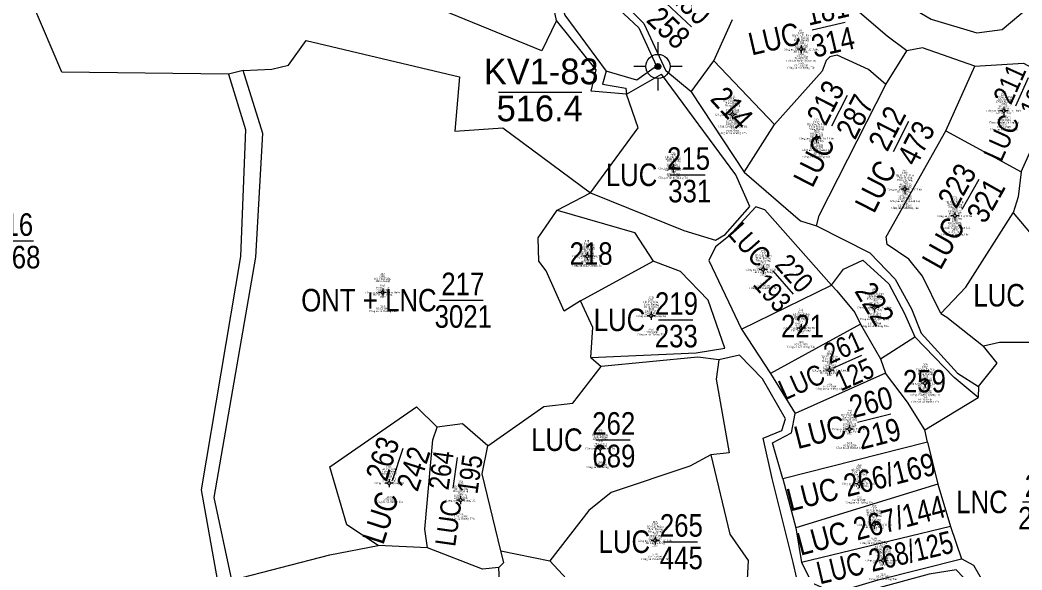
# Model space of a CAD drawing. Header units: metres. Extents: x 545779 to 547235, y 1841259 to 1843294.
# Drawn here: x 546232 to 546387.8, y 1842593.7 to 1842679.2 of the extents above; entities that cross this region are included whole.
import ezdxf
from ezdxf.enums import TextEntityAlignment as Align

# ---------------------------------------------------------------- set-up
doc = ezdxf.new("R2010")
doc.units = ezdxf.units.M
doc.header["$MEASUREMENT"] = 0
for name, color, linetype, lineweight in [('Level 10', 7, 'Continuous', 0), ('Level 11', 7, 'Continuous', 0), ('Level 13', 7, 'Continuous', 0), ('Level 15', 7, 'Continuous', 0), ('Level 23', 7, 'Continuous', 0), ('Level 31', 7, 'Continuous', 0), ('Level 8', 7, 'Continuous', 0)]:
    doc.layers.add(name, color=color, linetype=linetype, lineweight=lineweight)
doc.styles.add('Style-univcd', font='univcd.shx')
doc.styles.add('Style-vnarialNarrowI', font='vnarialNarrowI.shx')
doc.styles.add('Style-Vntimei', font='Vntimei.shx')

# ---------------------------------------------------------------- blocks, each defined once
blk = doc.blocks.new('DKCDV')
at = {"layer": 'Level 8', "linetype": 'Continuous', "lineweight": 0}
h = blk.add_hatch(color=7, dxfattribs=at)
edge = h.paths.add_edge_path()
edge.add_arc((-0.0025, 0), 1.500009, 0, 360)
at = {"layer": 'Level 8', "color": 1, "linetype": 'Continuous', "lineweight": 0}
for p, q in [((0, 12.500078), (0, 6.266706)), ((-6.233372, 0), (-12.500078, 0)), ((12.500078, 0), (6.266706, 0)), ((0, -6.266706), (0, -12.500078))]:
    blk.add_line(p, q, dxfattribs=at)
for radius in [6.250039, 1.500009]:
    blk.add_circle((-0.0025, 0), radius, dxfattribs=at)
blk = doc.blocks.new('N_THUA_265')
at = {"layer": 'Level 13', "color": 230, "linetype": 'Continuous', "lineweight": 13, "flags": 128}
blk.add_lwpolyline([(-2.84383, 0.000903), (2.475876, -0.003951)], dxfattribs=at)
at = {"layer": 'Level 13', "color": 230, "linetype": 'Continuous', "lineweight": 0, "style": 'Style-vnarialNarrowI'}
blk.add_text('180', height=3.499973, rotation=0.000071, dxfattribs=at).set_placement((-0.051909, 0.777849), align=Align.CENTER)
blk.add_text('LUC ', height=3.499973, rotation=0.000071, dxfattribs=at).set_placement((-3.776534, 0.002396), align=Align.MIDDLE_RIGHT)
blk.add_text('258', height=3.499973, rotation=0.000071, dxfattribs=at).set_placement((-0.008271, -0.780587), align=Align.TOP_CENTER)
blk = doc.blocks.new('N_THUA_266')
at = {"layer": 'Level 13', "color": 230, "linetype": 'Continuous', "lineweight": 13, "flags": 128}
blk.add_lwpolyline([(-2.840726, 0.007159), (2.413483, 0.009055)], dxfattribs=at)
at = {"layer": 'Level 13', "color": 230, "linetype": 'Continuous', "lineweight": 0, "style": 'Style-vnarialNarrowI'}
blk.add_text('181', height=3.499975, rotation=359.99998, dxfattribs=at).set_placement((0.068567, 0.758585), align=Align.CENTER)
blk.add_text('LUC ', height=3.499975, rotation=359.99998, dxfattribs=at).set_placement((-3.798644, -0.0178), align=Align.MIDDLE_RIGHT)
blk.add_text('314', height=3.499975, rotation=359.99998, dxfattribs=at).set_placement((-0.136367, -0.799363), align=Align.TOP_CENTER)
blk = doc.blocks.new('N_THUA_304')
at = {"layer": 'Level 13', "color": 230, "linetype": 'Continuous', "lineweight": 13, "flags": 128}
blk.add_lwpolyline([(-2.839622, 0.002381), (2.531598, 0.005311)], dxfattribs=at)
at = {"layer": 'Level 13', "color": 230, "linetype": 'Continuous', "lineweight": 0, "style": 'Style-vnarialNarrowI'}
blk.add_text('211', height=3.499867, rotation=0.00001, dxfattribs=at).set_placement((0.154675, 0.782215), align=Align.CENTER)
blk.add_text('LUC ', height=3.499867, rotation=0.00001, dxfattribs=at).set_placement((-3.7684, 0.00274), align=Align.MIDDLE_RIGHT)
blk.add_text('187', height=3.499867, rotation=0.00001, dxfattribs=at).set_placement((0.081013, -0.78206), align=Align.TOP_CENTER)
blk = doc.blocks.new('N_THUA_305')
at = {"layer": 'Level 13', "color": 230, "linetype": 'Continuous', "lineweight": 13, "flags": 128}
blk.add_lwpolyline([(-2.839891, 0.00013), (2.482131, -0.00293)], dxfattribs=at)
at = {"layer": 'Level 13', "color": 230, "linetype": 'Continuous', "lineweight": 0, "style": 'Style-vnarialNarrowI'}
blk.add_text('212', height=3.499976, rotation=0.000033, dxfattribs=at).set_placement((-0.065554, 0.773112), align=Align.CENTER)
blk.add_text('LUC ', height=3.499976, rotation=0.000033, dxfattribs=at).set_placement((-3.773567, -0.004585), align=Align.MIDDLE_RIGHT)
blk.add_text('473', height=3.499976, rotation=0.000033, dxfattribs=at).set_placement((-0.070138, -0.776073), align=Align.TOP_CENTER)
blk = doc.blocks.new('N_THUA_306')
at = {"layer": 'Level 13', "color": 230, "linetype": 'Continuous', "lineweight": 13, "flags": 128}
blk.add_lwpolyline([(-2.830982, 0.004672), (2.526851, -0.00258)], dxfattribs=at)
at = {"layer": 'Level 13', "color": 230, "linetype": 'Continuous', "lineweight": 0, "style": 'Style-vnarialNarrowI'}
blk.add_text('213', height=3.499976, rotation=0.000033, dxfattribs=at).set_placement((-0.042616, 0.777829), align=Align.CENTER)
blk.add_text('LUC ', height=3.499976, rotation=0.000033, dxfattribs=at).set_placement((-3.773567, -0.004585), align=Align.MIDDLE_RIGHT)
blk.add_text('287', height=3.499976, rotation=0.000033, dxfattribs=at).set_placement((0.089651, -0.776073), align=Align.TOP_CENTER)
blk = doc.blocks.new('N_THUA_308')
at = {"layer": 'Level 13', "color": 230, "linetype": 'Continuous', "lineweight": 0, "style": 'Style-vnarialNarrowI'}
blk.add_text('214', height=3.49998, rotation=312.592058, dxfattribs=at).set_placement((0.070832, -0.079426), align=Align.MIDDLE_CENTER)
blk = doc.blocks.new('N_THUA_309')
at = {"layer": 'Level 13', "color": 230, "linetype": 'Continuous', "lineweight": 13, "flags": 128}
blk.add_lwpolyline([(-2.87, 0), (2.54, 0)], dxfattribs=at)
at = {"layer": 'Level 13', "color": 230, "linetype": 'Continuous', "lineweight": 0, "style": 'Style-vnarialNarrowI'}
blk.add_text('215', height=3.49998, dxfattribs=at).set_placement((-0.031169, 0.78), align=Align.CENTER)
blk.add_text('LUC ', height=3.49998, dxfattribs=at).set_placement((-3.771418, -0.00001), align=Align.MIDDLE_RIGHT)
blk.add_text('331', height=3.49998, dxfattribs=at).set_placement((0.144692, -0.78002), align=Align.TOP_CENTER)
blk = doc.blocks.new('N_THUA_310')
at = {"layer": 'Level 13', "color": 230, "linetype": 'Continuous', "lineweight": 13, "flags": 128}
blk.add_lwpolyline([(-2.61, 0), (4.47, 0)], dxfattribs=at)
at = {"layer": 'Level 13', "color": 230, "linetype": 'Continuous', "lineweight": 0, "style": 'Style-vnarialNarrowI'}
blk.add_text('216', height=3.49998, dxfattribs=at).set_placement((1.088779, 0.78), align=Align.CENTER)
blk.add_text('LNC ', height=3.49998, dxfattribs=at).set_placement((-3.771418, -0.00001), align=Align.MIDDLE_RIGHT)
blk.add_text('5968', height=3.49998, dxfattribs=at).set_placement((1.103083, -0.78002), align=Align.TOP_CENTER)
blk = doc.blocks.new('N_THUA_312')
at = {"layer": 'Level 13', "color": 230, "linetype": 'Continuous', "lineweight": 0, "style": 'Style-vnarialNarrowI'}
blk.add_text('218', height=3.49998, dxfattribs=at).set_placement((0.168231, -0.00001), align=Align.MIDDLE_CENTER)
blk = doc.blocks.new('N_THUA_313')
at = {"layer": 'Level 13', "color": 230, "linetype": 'Continuous', "lineweight": 13, "flags": 128}
blk.add_lwpolyline([(-2.84, 0), (2.48, 0)], dxfattribs=at)
at = {"layer": 'Level 13', "color": 230, "linetype": 'Continuous', "lineweight": 0, "style": 'Style-vnarialNarrowI'}
blk.add_text('219', height=3.49998, dxfattribs=at).set_placement((-0.03671, 0.78), align=Align.CENTER)
blk.add_text('LUC ', height=3.49998, dxfattribs=at).set_placement((-3.771418, -0.00001), align=Align.MIDDLE_RIGHT)
blk.add_text('233', height=3.49998, dxfattribs=at).set_placement((-0.070515, -0.78002), align=Align.TOP_CENTER)
blk = doc.blocks.new('N_THUA_314')
at = {"layer": 'Level 13', "color": 230, "linetype": 'Continuous', "lineweight": 13, "flags": 128}
blk.add_lwpolyline([(-2.842033, 0.007033), (2.487699, -0.005114)], dxfattribs=at)
at = {"layer": 'Level 13', "color": 230, "linetype": 'Continuous', "lineweight": 0, "style": 'Style-vnarialNarrowI'}
blk.add_text('220', height=3.499942, rotation=0.00018, dxfattribs=at).set_placement((-0.048036, 0.769484), align=Align.CENTER)
blk.add_text('LUC ', height=3.499942, rotation=0.00018, dxfattribs=at).set_placement((-3.771056, -0.011147), align=Align.MIDDLE_RIGHT)
blk.add_text('193', height=3.499942, rotation=0.00018, dxfattribs=at).set_placement((-0.070357, -0.791755), align=Align.TOP_CENTER)
blk = doc.blocks.new('N_THUA_316')
at = {"layer": 'Level 13', "color": 230, "linetype": 'Continuous', "lineweight": 0, "style": 'Style-vnarialNarrowI'}
blk.add_text('221', height=3.49998, dxfattribs=at).set_placement((0.304692, -0.00001), align=Align.MIDDLE_CENTER)
blk = doc.blocks.new('N_THUA_318')
at = {"layer": 'Level 13', "color": 230, "linetype": 'Continuous', "lineweight": 0, "style": 'Style-vnarialNarrowI'}
blk.add_text('222', height=3.49998, rotation=300.691981, dxfattribs=at).set_placement((0.059597, -0.103025), align=Align.MIDDLE_CENTER)
blk = doc.blocks.new('N_THUA_319')
at = {"layer": 'Level 13', "color": 230, "linetype": 'Continuous', "lineweight": 13, "flags": 128}
blk.add_lwpolyline([(-2.870207, 0.002527), (2.51177, 0.002283)], dxfattribs=at)
at = {"layer": 'Level 13', "color": 230, "linetype": 'Continuous', "lineweight": 0, "style": 'Style-vnarialNarrowI'}
blk.add_text('223', height=3.499978, rotation=359.999932, dxfattribs=at).set_placement((-0.074451, 0.781875), align=Align.CENTER)
blk.add_text('LUC ', height=3.499978, rotation=359.999932, dxfattribs=at).set_placement((-3.769597, 0.00205), align=Align.MIDDLE_RIGHT)
blk.add_text('321', height=3.499978, rotation=359.999932, dxfattribs=at).set_placement((0.122568, -0.773783), align=Align.TOP_CENTER)
blk = doc.blocks.new('N_THUA_320')
at = {"layer": 'Level 13', "color": 230, "linetype": 'Continuous', "lineweight": 13, "flags": 128}
blk.add_lwpolyline([(-2.84, 0), (2.41, 0)], dxfattribs=at)
at = {"layer": 'Level 13', "color": 230, "linetype": 'Continuous', "lineweight": 0, "style": 'Style-vnarialNarrowI'}
blk.add_text('224', height=3.49998, dxfattribs=at).set_placement((-0.112599, 0.78), align=Align.CENTER)
blk.add_text('LUC ', height=3.49998, dxfattribs=at).set_placement((-3.771418, -0.00001), align=Align.MIDDLE_RIGHT)
blk.add_text('369', height=3.49998, dxfattribs=at).set_placement((-0.07671, -0.78002), align=Align.TOP_CENTER)
blk = doc.blocks.new('N_THUA_373')
at = {"layer": 'Level 13', "color": 230, "linetype": 'Continuous', "lineweight": 0, "style": 'Style-vnarialNarrowI'}
blk.add_text('259', height=3.49998, dxfattribs=at).set_placement((0.14329, -0.00001), align=Align.MIDDLE_CENTER)
blk = doc.blocks.new('N_THUA_374')
at = {"layer": 'Level 13', "color": 230, "linetype": 'Continuous', "lineweight": 13, "flags": 128}
blk.add_lwpolyline([(-2.837694, -0.000557), (2.486, -0.00286)], dxfattribs=at)
at = {"layer": 'Level 13', "color": 230, "linetype": 'Continuous', "lineweight": 0, "style": 'Style-vnarialNarrowI'}
blk.add_text('260', height=3.499981, rotation=359.99994, dxfattribs=at).set_placement((-0.039498, 0.785513), align=Align.CENTER)
blk.add_text('LUC ', height=3.499981, rotation=359.99994, dxfattribs=at).set_placement((-3.769101, -0.002423), align=Align.MIDDLE_RIGHT)
blk.add_text('219', height=3.499981, rotation=359.99994, dxfattribs=at).set_placement((-0.038186, -0.778827), align=Align.TOP_CENTER)
blk = doc.blocks.new('N_THUA_375')
at = {"layer": 'Level 13', "color": 230, "linetype": 'Continuous', "lineweight": 13, "flags": 128}
blk.add_lwpolyline([(-2.835065, 0.00315), (2.506772, -0.002263)], dxfattribs=at)
at = {"layer": 'Level 13', "color": 230, "linetype": 'Continuous', "lineweight": 0, "style": 'Style-vnarialNarrowI'}
blk.add_text('261', height=3.499856, rotation=0.000081, dxfattribs=at).set_placement((0.143286, 0.788516), align=Align.CENTER)
blk.add_text('LUC ', height=3.499856, rotation=0.000081, dxfattribs=at).set_placement((-3.767055, 0.005992), align=Align.MIDDLE_RIGHT)
blk.add_text('125', height=3.499856, rotation=0.000081, dxfattribs=at).set_placement((-0.029024, -0.773165), align=Align.TOP_CENTER)
blk = doc.blocks.new('N_THUA_376')
at = {"layer": 'Level 13', "color": 230, "linetype": 'Continuous', "lineweight": 13, "flags": 128}
blk.add_lwpolyline([(-2.84, 0), (2.48, 0)], dxfattribs=at)
at = {"layer": 'Level 13', "color": 230, "linetype": 'Continuous', "lineweight": 0, "style": 'Style-vnarialNarrowI'}
blk.add_text('262', height=3.49998, dxfattribs=at).set_placement((-0.062184, 0.78), align=Align.CENTER)
blk.add_text('LUC ', height=3.49998, dxfattribs=at).set_placement((-3.771418, -0.00001), align=Align.MIDDLE_RIGHT)
blk.add_text('689', height=3.49998, dxfattribs=at).set_placement((-0.03671, -0.78002), align=Align.TOP_CENTER)
blk = doc.blocks.new('N_THUA_377')
at = {"layer": 'Level 13', "color": 230, "linetype": 'Continuous', "lineweight": 13, "flags": 128}
blk.add_lwpolyline([(-2.839775, 0.006531), (2.479347, 0.003031)], dxfattribs=at)
at = {"layer": 'Level 13', "color": 230, "linetype": 'Continuous', "lineweight": 0, "style": 'Style-vnarialNarrowI'}
blk.add_text('263', height=3.499972, rotation=0.000033, dxfattribs=at).set_placement((-0.070609, 0.780926), align=Align.CENTER)
blk.add_text('LUC ', height=3.499972, rotation=0.000033, dxfattribs=at).set_placement((-3.776006, 0.006261), align=Align.MIDDLE_RIGHT)
blk.add_text('242', height=3.499972, rotation=0.000033, dxfattribs=at).set_placement((-0.066584, -0.775738), align=Align.TOP_CENTER)
blk = doc.blocks.new('N_THUA_378')
at = {"layer": 'Level 13', "color": 230, "linetype": 'Continuous', "lineweight": 13, "flags": 128}
blk.add_lwpolyline([(-2.828429, 0.000975), (2.501591, 0.008566)], dxfattribs=at)
at = {"layer": 'Level 13', "color": 230, "linetype": 'Continuous', "lineweight": 0, "style": 'Style-vnarialNarrowI'}
blk.add_text('264', height=3.499869, rotation=359.999956, dxfattribs=at).set_placement((-0.045836, 0.778999), align=Align.CENTER)
blk.add_text('LUC ', height=3.499869, rotation=359.999956, dxfattribs=at).set_placement((-3.767101, 0.003641), align=Align.MIDDLE_RIGHT)
blk.add_text('195', height=3.499869, rotation=359.999956, dxfattribs=at).set_placement((-0.031572, -0.771423), align=Align.TOP_CENTER)
blk = doc.blocks.new('N_THUA_379')
at = {"layer": 'Level 13', "color": 230, "linetype": 'Continuous', "lineweight": 13, "flags": 128}
blk.add_lwpolyline([(-2.83, 0), (2.5, 0)], dxfattribs=at)
at = {"layer": 'Level 13', "color": 230, "linetype": 'Continuous', "lineweight": 0, "style": 'Style-vnarialNarrowI'}
blk.add_text('265', height=3.49998, dxfattribs=at).set_placement((-0.031169, 0.78), align=Align.CENTER)
blk.add_text('LUC ', height=3.49998, dxfattribs=at).set_placement((-3.771418, -0.00001), align=Align.MIDDLE_RIGHT)
blk.add_text('445', height=3.49998, dxfattribs=at).set_placement((-0.031169, -0.78002), align=Align.TOP_CENTER)
blk = doc.blocks.new('N_THUA_380')
at = {"layer": 'Level 13', "color": 230, "linetype": 'Continuous', "lineweight": 0, "style": 'Style-vnarialNarrowI'}
blk.add_text('LUC 266/169', height=3.499988, rotation=0.000056, dxfattribs=at).set_placement((0.138124, 0.008909), align=Align.MIDDLE_CENTER)
blk = doc.blocks.new('N_THUA_381')
at = {"layer": 'Level 13', "color": 230, "linetype": 'Continuous', "lineweight": 0, "style": 'Style-vnarialNarrowI'}
blk.add_text('LUC 267/144', height=3.499863, rotation=0.00007, dxfattribs=at).set_placement((0.099422, -0.000037), align=Align.MIDDLE_CENTER)
blk = doc.blocks.new('N_THUA_382')
at = {"layer": 'Level 13', "color": 230, "linetype": 'Continuous', "lineweight": 0, "style": 'Style-vnarialNarrowI', "width": 0.914285}
blk.add_text('LUC 268/125', height=3.499976, rotation=359.999929, dxfattribs=at).set_placement((0.127994, 0.005819), align=Align.MIDDLE_CENTER)
blk = doc.blocks.new('N_THUA_383')
at = {"layer": 'Level 13', "color": 230, "linetype": 'Continuous', "lineweight": 13, "flags": 128}
blk.add_lwpolyline([(-2.61, 0), (4.52, 0)], dxfattribs=at)
at = {"layer": 'Level 13', "color": 230, "linetype": 'Continuous', "lineweight": 0, "style": 'Style-vnarialNarrowI'}
blk.add_text('269', height=3.49998, dxfattribs=at).set_placement((1.08329, 0.78), align=Align.CENTER)
blk.add_text('LNC ', height=3.49998, dxfattribs=at).set_placement((-3.781418, -0.00001), align=Align.MIDDLE_RIGHT)
blk.add_text('2147', height=3.49998, dxfattribs=at).set_placement((1.174126, -0.78002), align=Align.TOP_CENTER)
blk = doc.blocks.new('CENTRD')
at = {"layer": 'Level 11', "linetype": 'Continuous', "lineweight": 0}
h = blk.add_hatch(color=3, dxfattribs=at)
edge = h.paths.add_edge_path()
edge.add_arc((-0.0025, 0), 1.500056, 0, 360)
at = {"layer": 'Level 11', "color": 3, "linetype": 'Continuous', "lineweight": 0}
for p, q in [((-6.200231, 0), (-12.600469, 0)), ((0, 6.200231), (-6.200231, 0)), ((-6.200231, 0), (0, -6.200231)), ((0, 12.600469), (0, 6.200231)), ((6.200231, 0), (0, 6.200231)), ((0, -6.200231), (6.200231, 0)), ((12.400462, 0), (6.200231, 0)), ((0, -6.200231), (0, -12.600469))]:
    blk.add_line(p, q, dxfattribs=at)

msp = doc.modelspace()

# ---------------------------------------------------------------- linework, layer by layer
at = {"layer": 'Level 10', "color": 7, "linetype": 'Continuous', "lineweight": 0, "flags": 128}
for points in [[(546293.29, 1842699.73), (546293.54, 1842704.78), (546292.87, 1842706.57), (546297.01, 1842711.73), (546299.54, 1842712.48), (546304.75, 1842705.91), (546308.85, 1842700.92), (546309.13, 1842697.99), (546311.31, 1842694.71), (546314.34, 1842692.66), (546315.67, 1842691.06), (546316.06, 1842688.55), (546320.34, 1842685.42), (546328.2, 1842677.99), (546330.97, 1842672.04), (546327.91, 1842669.87), (546323.13, 1842671.24)], [(546264.42, 1842670.82), (546238.53, 1842671.12), (546231.01, 1842688.77)], [(546320.52, 1842687.23), (546328.97, 1842678.65), (546332.43, 1842671.33)], [(546339.89, 1842672.88), (546342.76, 1842679.28)], [(546266.74, 1842671.37), (546271.2, 1842671.59), (546273.74, 1842672.2), (546276.49, 1842676.03), (546300.36, 1842670.37), (546299.63, 1842661.95), (546307.06, 1842662.46), (546320.69, 1842652.37)], [(546366.62, 1842669.19), (546363.92, 1842671.54), (546359.02, 1842673.75), (546357.89, 1842673.49), (546357.32, 1842672.94), (546356.69, 1842671.27), (546349.31, 1842662.98)], [(546366.62, 1842669.19), (546369.86, 1842674.44)], [(546336.35, 1842668.04), (546339.89, 1842672.88)], [(546339.89, 1842672.88), (546349.31, 1842662.98)], [(546375.9, 1842661.97), (546380.41, 1842672.06)], [(546264.42, 1842670.82), (546267.07, 1842662.21), (546266.31, 1842642.46), (546260.19, 1842606.19), (546262.94, 1842590.79)], [(546264.95, 1842592.16), (546262.23, 1842605.02), (546268.68, 1842642.34), (546269.78, 1842661.58), (546266.74, 1842671.37)], [(546266.74, 1842671.37), (546264.42, 1842670.82)], [(546320.69, 1842652.37), (546335.21, 1842646.52), (546340.11, 1842645.02), (546341.64, 1842645.86), (546345.44, 1842650.24), (546343.31, 1842655.16), (546331.74, 1842670.8)], [(546326.31, 1842667.69), (546331.74, 1842670.8)], [(546336.35, 1842668.04), (546332.43, 1842671.33)], [(546355.82, 1842647.25), (546356.24, 1842648.83), (546366.62, 1842669.19)], [(546387.64, 1842655.63), (546393.8, 1842669.33)], [(546320.69, 1842652.37), (546328.11, 1842662.44), (546326.31, 1842667.69)], [(546336.35, 1842668.04), (546344.57, 1842655.57)], [(546344.57, 1842655.57), (546349.31, 1842662.98)], [(546375.14, 1842633.59), (546372.31, 1842639.42), (546370.17, 1842642.05), (546366.79, 1842644.35), (546366.63, 1842645.5), (546375.9, 1842661.97)], [(546375.9, 1842661.97), (546387.64, 1842655.63)], [(546344.57, 1842655.57), (546353.36, 1842648.02), (546355.82, 1842647.25)], [(546387.64, 1842655.63), (546387.14, 1842651.75), (546386.4, 1842649.23)], [(546315.52, 1842649.68), (546320.69, 1842652.37)], [(546358.13, 1842638.02), (546347.78, 1842649.72), (546346.37, 1842650.16), (546342.17, 1842645.55), (546340.13, 1842643.96), (546339.1, 1842641.84), (546344.18, 1842631.19)], [(546319.13, 1842635.56), (546316.6, 1842633.94), (546313.81, 1842640.23), (546312.66, 1842641.74), (546312.57, 1842645.34), (546315.52, 1842649.68)], [(546315.52, 1842649.68), (546327.53, 1842646.21), (546330.42, 1842641.76)], [(546375.14, 1842633.59), (546379.02, 1842637.7), (546386.4, 1842649.23)], [(546386.4, 1842649.23), (546389.51, 1842645.59), (546396.88, 1842642.74), (546400.88, 1842641.63), (546404.48, 1842639.96)], [(546355.82, 1842647.25), (546364.09, 1842643.05), (546368.07, 1842638.95), (546370.59, 1842634.32), (546372.07, 1842630.55), (546377.71, 1842624.31), (546381.01, 1842622.24)], [(546319.13, 1842635.56), (546330.42, 1842641.76)], [(546320.73, 1842626.75), (546337.12, 1842627.48), (546341.56, 1842628.24), (546338.96, 1842635.66), (546334.69, 1842640.15), (546330.42, 1842641.76)], [(546358.13, 1842638.02), (546360.04, 1842640.48), (546363.02, 1842641.88), (546367.06, 1842638.22), (546369.43, 1842633.7), (546371.08, 1842629.96)], [(546344.18, 1842631.19), (546358.13, 1842638.02)], [(546358.13, 1842638.02), (546359, 1842637.15), (546361.8, 1842633.75), (546362.68, 1842631.93)], [(546320.73, 1842626.75), (546321.04, 1842631.44), (546319.13, 1842635.56)], [(546375.14, 1842633.59), (546376.07, 1842633.01), (546381.75, 1842628.51)], [(546362.68, 1842631.93), (546348.69, 1842624.29)], [(546362.68, 1842631.93), (546365.75, 1842626.56)], [(546344.18, 1842631.19), (546348.69, 1842624.29)], [(546365.75, 1842626.56), (546371.08, 1842629.96)], [(546380.96, 1842620.53), (546377.2, 1842623.65), (546371.08, 1842629.96)], [(546403.52, 1842630.42), (546398.29, 1842630.12), (546394.31, 1842629.08), (546384.27, 1842629.12), (546381.75, 1842628.51)], [(546381.01, 1842622.24), (546383.92, 1842625.88), (546381.75, 1842628.51)], [(546320.73, 1842626.75), (546322.38, 1842625.36)], [(546340.62, 1842626.4), (546337.39, 1842626.82), (546322.38, 1842625.36)], [(546378.4, 1842586.9), (546380.86, 1842590.27), (546377.55, 1842593.75), (546373.32, 1842593.07), (546358.47, 1842589.03), (546356.86, 1842589.59), (546354.5, 1842590.4), (546352.75, 1842592.41), (546352.2, 1842594.89), (546348.92, 1842607.96), (546347.52, 1842614.25), (546350.41, 1842615.44), (546350.99, 1842617.23), (546347.42, 1842623.45), (546343.84, 1842627.15), (546340.62, 1842626.4)], [(546304.75, 1842613.04), (546313.43, 1842619.17), (546317.97, 1842619.67), (546322.38, 1842625.36)], [(546340.62, 1842626.4), (546340.23, 1842623.38), (546342.23, 1842611.94), (546339.38, 1842611.64)], [(546365.75, 1842626.56), (546366.56, 1842624.33)], [(546348.69, 1842624.29), (546352.51, 1842618.04)], [(546366.56, 1842624.33), (546352.51, 1842618.04)], [(546372.64, 1842615.52), (546369.98, 1842619.8), (546366.56, 1842624.33)], [(546381.01, 1842622.24), (546380.96, 1842620.53)], [(546372.64, 1842615.52), (546380.96, 1842620.53)], [(546287.71, 1842597.55), (546282.83, 1842600.76), (546280.21, 1842609.79), (546293.67, 1842619.08), (546296.87, 1842615.96)], [(546350.6, 1842607.89), (546349, 1842613.52), (546351.96, 1842615.06), (546352.51, 1842618.04)], [(546295.35, 1842597.18), (546294.97, 1842600.11), (546296.22, 1842613.95), (546296.87, 1842615.96)], [(546304.75, 1842613.04), (546300.79, 1842616.47), (546296.87, 1842615.96)], [(546373.09, 1842613.61), (546372.64, 1842615.52)], [(546306.75, 1842596.71), (546303.86, 1842608.68), (546304.75, 1842613.04)], [(546373.09, 1842613.61), (546350.6, 1842607.89)], [(546373.09, 1842613.61), (546374.7, 1842607.06)], [(546339.38, 1842611.64), (546336.12, 1842609.89), (546323.93, 1842605.81), (546320.45, 1842603.01), (546314.39, 1842595.15)], [(546339.38, 1842611.64), (546342.37, 1842599.29), (546345.19, 1842595.22), (546344.92, 1842590.32), (546342.79, 1842589.75)], [(546350.6, 1842607.89), (546352.6, 1842600.31)], [(546374.7, 1842607.06), (546352.6, 1842600.31)], [(546374.7, 1842607.06), (546376.65, 1842600.51)], [(546352.6, 1842600.31), (546353.48, 1842594.91)], [(546376.65, 1842600.51), (546353.48, 1842594.91)], [(546376.65, 1842600.51), (546378.34, 1842595.48)], [(546264.95, 1842592.16), (546280.2, 1842596.08), (546287.71, 1842597.55)], [(546295.35, 1842597.18), (546287.71, 1842597.55)], [(546306.43, 1842594.14), (546303.93, 1842593.88), (546295.35, 1842597.18)], [(546306.43, 1842594.14), (546307.21, 1842594.91), (546306.75, 1842596.71)], [(546306.75, 1842596.71), (546314.39, 1842595.15)], [(546307.11, 1842579.99), (546306.43, 1842594.14)], [(546314.39, 1842595.15), (546321.6, 1842587.39)], [(546353.48, 1842594.91), (546355.12, 1842591.73), (546358.64, 1842590.19), (546365.41, 1842592.23), (546378.34, 1842595.48)], [(546418.84, 1842549.75), (546415.08, 1842550.26), (546411.94, 1842553.12), (546407.12, 1842557.04), (546399.41, 1842569.74), (546390.78, 1842576.89), (546382.01, 1842591.38), (546380.28, 1842594.44), (546378.34, 1842595.48)]]:
    msp.add_lwpolyline(points, dxfattribs=at)
at = {"layer": 'Level 13', "color": 230, "linetype": 'Continuous', "lineweight": 13, "flags": 128}
msp.add_lwpolyline([(546297.22, 1842635.67), (546304.03, 1842635.67)], dxfattribs=at)
at = {"layer": 'Level 23', "color": 12, "linetype": 'Continuous', "lineweight": 0, "flags": 128}
for points in [[(546293.29, 1842699.73), (546293.54, 1842704.78), (546292.87, 1842706.57), (546297.01, 1842711.73), (546299.54, 1842712.48), (546304.75, 1842705.91), (546308.85, 1842700.92), (546309.13, 1842697.99), (546311.31, 1842694.71), (546314.34, 1842692.66), (546315.67, 1842691.06), (546316.06, 1842688.55), (546320.34, 1842685.42), (546328.2, 1842677.99), (546330.97, 1842672.04), (546327.91, 1842669.87), (546323.13, 1842671.24)], [(546320.52, 1842687.23), (546328.97, 1842678.65), (546332.43, 1842671.33)], [(546264.42, 1842670.82), (546267.07, 1842662.21), (546266.31, 1842642.46), (546260.19, 1842606.19), (546262.94, 1842590.79)], [(546264.95, 1842592.16), (546262.23, 1842605.02), (546268.68, 1842642.34), (546269.78, 1842661.58), (546266.74, 1842671.37)], [(546266.74, 1842671.37), (546264.42, 1842670.82)], [(546320.69, 1842652.37), (546335.21, 1842646.52), (546340.11, 1842645.02), (546341.64, 1842645.86), (546345.44, 1842650.24), (546343.31, 1842655.16), (546331.74, 1842670.8)], [(546323.13, 1842671.24), (546322.55, 1842669.23), (546326.21, 1842668.64), (546326.31, 1842667.69)], [(546326.31, 1842667.69), (546331.74, 1842670.8)], [(546336.35, 1842668.04), (546332.43, 1842671.33)], [(546336.35, 1842668.04), (546344.57, 1842655.57)], [(546344.57, 1842655.57), (546353.36, 1842648.02), (546355.82, 1842647.25)], [(546315.52, 1842649.68), (546320.69, 1842652.37)], [(546358.13, 1842638.02), (546347.78, 1842649.72), (546346.37, 1842650.16), (546342.17, 1842645.55), (546340.13, 1842643.96), (546339.1, 1842641.84), (546344.18, 1842631.19)], [(546315.52, 1842649.68), (546327.53, 1842646.21), (546330.42, 1842641.76)], [(546355.82, 1842647.25), (546364.09, 1842643.05), (546368.07, 1842638.95), (546370.59, 1842634.32), (546372.07, 1842630.55), (546377.71, 1842624.31), (546381.01, 1842622.24)], [(546320.73, 1842626.75), (546337.12, 1842627.48), (546341.56, 1842628.24), (546338.96, 1842635.66), (546334.69, 1842640.15), (546330.42, 1842641.76)], [(546358.13, 1842638.02), (546360.04, 1842640.48), (546363.02, 1842641.88), (546367.06, 1842638.22), (546369.43, 1842633.7), (546371.08, 1842629.96)], [(546344.18, 1842631.19), (546348.69, 1842624.29)], [(546380.96, 1842620.53), (546377.2, 1842623.65), (546371.08, 1842629.96)], [(546320.73, 1842626.75), (546322.38, 1842625.36)], [(546340.62, 1842626.4), (546337.39, 1842626.82), (546322.38, 1842625.36)], [(546378.4, 1842586.9), (546380.86, 1842590.27), (546377.55, 1842593.75), (546373.32, 1842593.07), (546358.47, 1842589.03), (546356.86, 1842589.59), (546354.5, 1842590.4), (546352.75, 1842592.41), (546352.2, 1842594.89), (546348.92, 1842607.96), (546347.52, 1842614.25), (546350.41, 1842615.44), (546350.99, 1842617.23), (546347.42, 1842623.45), (546343.84, 1842627.15), (546340.62, 1842626.4)], [(546348.69, 1842624.29), (546352.51, 1842618.04)], [(546381.01, 1842622.24), (546380.96, 1842620.53)], [(546350.6, 1842607.89), (546349, 1842613.52), (546351.96, 1842615.06), (546352.51, 1842618.04)], [(546350.6, 1842607.89), (546352.6, 1842600.31)], [(546352.6, 1842600.31), (546353.48, 1842594.91)], [(546353.48, 1842594.91), (546355.12, 1842591.73), (546358.64, 1842590.19), (546365.41, 1842592.23), (546378.34, 1842595.48)], [(546418.84, 1842549.75), (546415.08, 1842550.26), (546411.94, 1842553.12), (546407.12, 1842557.04), (546399.41, 1842569.74), (546390.78, 1842576.89), (546382.01, 1842591.38), (546380.28, 1842594.44), (546378.34, 1842595.48)]]:
    msp.add_lwpolyline(points, dxfattribs=at)
at = {"layer": 'Level 31', "color": 4, "linetype": 'Continuous', "lineweight": 0, "flags": 128}
for points in [[(546307.52, 1842755.99), (546311.31, 1842755.04), (546315.86, 1842750.72), (546327.91, 1842734.01), (546344.48, 1842712.45), (546348.42, 1842705.09), (546349.99, 1842700.09), (546349.99, 1842697.46), (546352.36, 1842695.1), (546365.23, 1842684.32), (546373.64, 1842679.32), (546380.73, 1842677.22), (546384.68, 1842677.74), (546393.08, 1842684.84), (546395.01, 1842687.45), (546406.86, 1842695.48), (546415.59, 1842699.24), (546423.47, 1842699.96), (546431.35, 1842698.65)], [(546315.42, 1842679.14), (546314.15, 1842685.11), (546306.81, 1842688.73), (546292.89, 1842696.01), (546292.1, 1842698.25), (546291.21, 1842703.34), (546288.61, 1842706.52), (546281.3, 1842709.14)], [(546315.42, 1842679.14), (546313.14, 1842674.42), (546285.89, 1842685.62), (546281.35, 1842693.77), (546281.3, 1842709.14)], [(546293.29, 1842699.73), (546293.82, 1842696.68), (546306.93, 1842689.74), (546314.89, 1842686.2), (546316.71, 1842679.99), (546323.13, 1842671.24)], [(546369.86, 1842674.44), (546366.8, 1842676.71), (546361.39, 1842681.33), (546358.99, 1842685.03)], [(546326.31, 1842667.69), (546320.8, 1842668.16), (546321.56, 1842671.48), (546315.42, 1842679.14)], [(546380.41, 1842672.06), (546372.31, 1842674.9), (546369.86, 1842674.44)], [(546380.41, 1842672.06), (546387.99, 1842672.5), (546393.8, 1842669.33)], [(546323.13, 1842671.24), (546322.55, 1842669.23), (546326.21, 1842668.64), (546326.31, 1842667.69)]]:
    msp.add_lwpolyline(points, dxfattribs=at)
at = {"layer": 'Level 8', "color": 5, "linetype": 'Continuous', "lineweight": 13}
msp.add_line((546306.4, 1842667.98), (546319.37, 1842667.98), dxfattribs=at)

# ---------------------------------------------------------------- block references
at = {"layer": 'Level 11', "color": 3, "linetype": 'Continuous', "lineweight": 0, "xscale": 0.049998, "yscale": 0.049998, "zscale": 0.049998}
for p in [(546353.44, 1842674.67), (546384.94, 1842665.1), (546342.78, 1842664.51), (546355.81, 1842660.83), (546333.54, 1842656.17), (546369.55, 1842652.9), (546377.31, 1842648.76), (546320.16, 1842642.52), (546347.53, 1842640.42), (546288.4, 1842636.87), (546364.84, 1842634.54), (546330.14, 1842633.23), (546353.42, 1842631.33), (546357.85, 1842624.78), (546372.73, 1842622.76), (546360.97, 1842615.65), (546322.2, 1842612.63), (546289.43, 1842607.25), (546362.46, 1842607.14), (546300.52, 1842604.58), (546364.78, 1842600.79), (546330.75, 1842598.31), (546366.16, 1842595.22)]:
    msp.add_blockref('CENTRD', p, dxfattribs=at)
at = {"layer": 'Level 13', "color": 230, "linetype": 'Continuous', "lineweight": 0}
for name, p, xscale, yscale, zscale, rotation in [('N_THUA_265', (546334.59, 1842679.85), 1.000002, 1.000002, 1.000002, 316.728002), ('N_THUA_266', (546357.94, 1842678.31), 1.000001, 1.000001, 1.000001, 12.957601), ('N_THUA_304', (546387.86, 1842668.22), 0.9, 0.9, 0.9, 65.789637), ('N_THUA_306', (546359.48, 1842665.28), 1.000001, 1.000001, 1.000001, 62.986426), ('N_THUA_305', (546369.06, 1842661.3), 1.000001, 1.000001, 1.000001, 62.986426), ('N_THUA_314', (546350.72, 1842638.31), 0.899998, 0.899998, 0.899998, 311.496289), ('N_THUA_375', (546360.8, 1842626.22), 0.900003, 0.900003, 0.900003, 24.117353), ('N_THUA_377', (546290.8, 1842610.34), 1.000002, 1.000002, 1.000002, 72.079636), ('N_THUA_378', (546299.74, 1842608.98), 0.899999, 0.899999, 0.899999, 81.889644), ('N_THUA_380', (546362.62, 1842607.38), 0.999998, 0.999998, 0.999998, 14.240144), ('N_THUA_381', (546364.18, 1842600.66), 0.999999, 0.999999, 0.999999, 14.982925), ('N_THUA_382', (546366.32, 1842595.66), 1.000001, 1.000001, 1.000001, 13.387257)]:
    msp.add_blockref(name, p, dxfattribs=dict(at, xscale=xscale, yscale=yscale, zscale=zscale, rotation=rotation))
for name, p in [('N_THUA_308', (546342.63, 1842665.63)), ('N_THUA_309', (546335.97, 1842655.16)), ('N_THUA_310', (546229.65, 1842644.89)), ('N_THUA_312', (546320.62, 1842642.92)), ('N_THUA_320', (546393.1, 1842636.44)), ('N_THUA_318', (546364.8, 1842635.2)), ('N_THUA_313', (546334.1, 1842632.62)), ('N_THUA_316', (546353.34, 1842631.65)), ('N_THUA_373', (546372.45, 1842623.09)), ('N_THUA_376', (546324.37, 1842613.99)), ('N_THUA_383', (546390.44, 1842604.32)), ('N_THUA_379', (546334.85, 1842598.14))]:
    msp.add_blockref(name, p, dxfattribs=at)
for name, p, rotation in [('N_THUA_319', (546379.89, 1842652.31), 60.627451), ('N_THUA_374', (546364.96, 1842617.39), 14.269846)]:
    msp.add_blockref(name, p, dxfattribs=dict(at, rotation=rotation))
at = {"layer": 'Level 8', "color": 1, "linetype": 'Continuous', "lineweight": 0, "xscale": 0.299998, "yscale": 0.299998, "zscale": 0.299998}
msp.add_blockref('DKCDV', (546331.18, 1842672), dxfattribs=at)

# ---------------------------------------------------------------- texts
at = {"layer": 'Level 13', "color": 230, "linetype": 'Continuous', "lineweight": 0, "style": 'Style-vnarialNarrowI'}
msp.add_text('217', height=3.5, dxfattribs=at).set_placement((546300.86, 1842636.45), align=Align.CENTER)
msp.add_text('ONT + LNC', height=3.5, dxfattribs=at).set_placement((546296.79, 1842635.67), align=Align.MIDDLE_RIGHT)
msp.add_text('3021', height=3.5, dxfattribs=at).set_placement((546300.93, 1842634.89), align=Align.TOP_CENTER)
at = {"layer": 'Level 15', "color": 3, "linetype": 'Continuous', "lineweight": 0, "char_height": 0.3, "attachment_point": 5, "style": 'Style-Vntimei'}
for s, insert, line_spacing_factor in [('181\\PLUC\\PHå V¨n Ta P\xadp\\PTh«n Ruéng\\P§ång Ruéng\\P1958\\P190457122\\P30/06/1987\\PC«ng an t∅nh B×nh TrÞ Thiªn\\PHå ThÞ Phay\\P1965\\P197121855\\P21/09/1999\\PC«ng an t∅nh Qu¶ng TrÞ\\P26/6\\P01/11/1998\\PC«ng an x· H\xadíng T©n\\P', (546353.44, 1842674.62), 0.72), ('214\\PLUC\\PHå V¨n Ta P\xadp\\PTh«n Ruéng\\P§ång Ruéng\\P1958\\P190457122\\P30/06/1987\\PC«ng an t∅nh B×nh TrÞ Thiªn\\PHå ThÞ Phay\\P1965\\P197121855\\P21/09/1999\\PC«ng an t∅nh Qu¶ng TrÞ\\P26/6\\P01/11/1998\\PC«ng an x· H\xadíng T©n\\P', (546342.78, 1842664.46), 0.72), ('211\\PLUC\\PHå V¨n Ta P\xadp\\PTh«n Ruéng\\P§ång Ruéng\\P1958\\P190457122\\P30/06/1987\\PC«ng an t∅nh B×nh TrÞ Thiªn\\PHå ThÞ Phay\\P1965\\P197121855\\P21/09/1999\\PC«ng an t∅nh Qu¶ng TrÞ\\P26/6\\P01/11/1998\\PC«ng an x· H\xadíng T©n\\P', (546384.94, 1842665.05), 0.72), ('213\\PLUC\\PHå V¨n Ta P\xadp\\PTh«n Ruéng\\P§ång Ruéng\\P1958\\P190457122\\P30/06/1987\\PC«ng an t∅nh B×nh TrÞ Thiªn\\PHå ThÞ Phay\\P1965\\P197121855\\P21/09/1999\\PC«ng an t∅nh Qu¶ng TrÞ\\P26/6\\P01/11/1998\\PC«ng an x· H\xadíng T©n\\P', (546355.81, 1842660.78), 0.72), ('215\\PLUC\\PHå V¨n May\\PTh«n Ruéng\\P§ång Ruéng\\P1973\\P197156372\\P08/09/2001\\PC«ng an t∅nh Qu¶ng TrÞ\\PHå ThÞ Thon\\P1980\\P197236267\\P24/02/2006\\PC«ng an t∅nh Qu¶ng TrÞ\\P \\P \\P \\P', (546333.54, 1842656.12), 0.585), ('212\\PLUC\\PHå V¨n Ta P\xadp\\PTh«n Ruéng\\P§ång Ruéng\\P1958\\P190457122\\P30/06/1987\\PC«ng an t∅nh B×nh TrÞ Thiªn\\PHå ThÞ Phay\\P1965\\P197121855\\P21/09/1999\\PC«ng an t∅nh Qu¶ng TrÞ\\P26/6\\P01/11/1998\\PC«ng an x· H\xadíng T©n\\P', (546369.55, 1842652.85), 0.72), ('223\\PLUC\\PHå V¨n Ta P\xadp\\PTh«n Ruéng\\P§ång Ruéng\\P1958\\P190457122\\P30/06/1987\\PC«ng an t∅nh B×nh TrÞ Thiªn\\PHå ThÞ Phay\\P1965\\P197121855\\P21/09/1999\\PC«ng an t∅nh Qu¶ng TrÞ\\P26/6\\P01/11/1998\\PC«ng an x· H\xadíng T©n\\P', (546377.31, 1842648.71), 0.72), ('218\\PLUC\\PHå V¨n May\\PTh«n Ruéng\\P§ång Ruéng\\P1973\\P197156372\\P08/09/2001\\PC«ng an t∅nh Qu¶ng TrÞ\\PHå ThÞ Thon\\P1980\\P197236267\\P24/02/2006\\PC«ng an t∅nh Qu¶ng TrÞ\\P \\P \\P \\P', (546320.16, 1842642.47), 0.585), ('220\\PLUC\\PHå V¨n Ph©m\\PTh«n Ruéng\\P§ång Ruéng\\P1951\\P190157150\\P22/08/1987\\PC«ng an t∅nh B×nh TrÞ Thiªn\\PHå ThÞ Ta Põng\\P1957\\P \\P \\P \\P52/6\\P02/12/1998\\PC«ng an x· H\xadíng T©n\\P', (546347.53, 1842640.37), 0.72), ('217\\PONT\\PHå V¨n Ph©m\\PTh«n Ruéng\\P \\P1951\\P190157150\\P22/08/1987\\PC«ng an t∅nh B×nh TrÞ Thiªn\\PHå ThÞ Ta Põng\\P1957\\P \\P \\P \\P52/6\\P02/12/1998\\PC«ng an x· H\xadíng T©n\\P', (546288.4, 1842636.82), 0.72), ('219\\PLUC\\PHå ThÞ TrÇm\\PTh«n Ruéng\\P§ång Ruéng\\P1939\\P190157171\\P22/03/2008\\PC«ng an t∅nh Qu¶ng TrÞ\\P \\P \\P \\P \\P \\P29/6\\P12/01/1998\\PC«ng an x· H\xadíng T©n\\P', (546330.14, 1842633.18), 0.72), ('222\\PLUC\\PHå V¨n Ta P\xadp\\PTh«n Ruéng\\P§ång Ruéng\\P1958\\P190457122\\P30/06/1987\\PC«ng an t∅nh B×nh TrÞ Thiªn\\PHå ThÞ Phay\\P1965\\P197121855\\P21/09/1999\\PC«ng an t∅nh Qu¶ng TrÞ\\P26/6\\P01/11/1998\\PC«ng an x· H\xadíng T©n\\P', (546364.84, 1842634.49), 0.72), ('221\\PLUC\\PHå V¨n Ph©m\\PTh«n Ruéng\\P§ång Ruéng\\P1951\\P190157150\\P22/08/1987\\PC«ng an t∅nh B×nh TrÞ Thiªn\\PHå ThÞ Ta Põng\\P1957\\P \\P \\P \\P52/6\\P02/12/1998\\PC«ng an x· H\xadíng T©n\\P', (546353.42, 1842631.28), 0.72), ('261\\PLUC\\PHå V¨n Ph©m\\PTh«n Ruéng\\P§ång Ruéng\\P1951\\P190157150\\P22/08/1987\\PC«ng an t∅nh B×nh TrÞ Thiªn\\PHå ThÞ Ta Põng\\P1957\\P \\P \\P \\P52/6\\P02/12/1998\\PC«ng an x· H\xadíng T©n\\P', (546357.85, 1842624.73), 0.72), ('259\\PLUC\\PHå V¨n Ta P\xadp\\PTh«n Ruéng\\P§ång Ruéng\\P1958\\P190457122\\P30/06/1987\\PC«ng an t∅nh B×nh TrÞ Thiªn\\PHå ThÞ Phay\\P1965\\P197121855\\P21/09/1999\\PC«ng an t∅nh Qu¶ng TrÞ\\P26/6\\P01/11/1998\\PC«ng an x· H\xadíng T©n\\P', (546372.73, 1842622.71), 0.72), ('260\\PLUC\\PHå V¨n Ph©m\\PTh«n Ruéng\\P§ång Ruéng\\P1951\\P190157150\\P22/08/1987\\PC«ng an t∅nh B×nh TrÞ Thiªn\\PHå ThÞ Ta Põng\\P1957\\P \\P \\P \\P52/6\\P02/12/1998\\PC«ng an x· H\xadíng T©n\\P', (546360.97, 1842615.6), 0.72), ('262\\PLUC\\PHå ThÞ TrÇm\\PTh«n Ruéng\\P§ång Ruéng\\P1939\\P190157171\\P22/03/2008\\PC«ng an t∅nh Qu¶ng TrÞ\\P \\P \\P \\P \\P \\P29/6\\P12/01/1998\\PC«ng an x· H\xadíng T©n\\P', (546322.2, 1842612.58), 0.72), ('263\\PLUC\\PHå ThÞ TrÇm\\PTh«n Ruéng\\P§ång Ruéng\\P1939\\P190157171\\P22/03/2008\\PC«ng an t∅nh Qu¶ng TrÞ\\P \\P \\P \\P \\P \\P29/6\\P12/01/1998\\PC«ng an x· H\xadíng T©n\\P', (546289.43, 1842607.2), 0.72), ('266\\PLUC\\PHå V¨n Ph©m\\PTh«n Ruéng\\P§ång Ruéng\\P1951\\P190157150\\P22/08/1987\\PC«ng an t∅nh B×nh TrÞ Thiªn\\PHå ThÞ Ta Põng\\P1957\\P \\P \\P \\P52/6\\P02/12/1998\\PC«ng an x· H\xadíng T©n\\P', (546362.46, 1842607.09), 0.72), ('264\\PLUC\\PHå ThÞ TrÇm\\PTh«n Ruéng\\P§ång Ruéng\\P1939\\P190157171\\P22/03/2008\\PC«ng an t∅nh Qu¶ng TrÞ\\P \\P \\P \\P \\P \\P29/6\\P12/01/1998\\PC«ng an x· H\xadíng T©n\\P', (546300.52, 1842604.53), 0.72), ('267\\PLUC\\PHå V¨n Ph©m\\PTh«n Ruéng\\P§ång Ruéng\\P1951\\P190157150\\P22/08/1987\\PC«ng an t∅nh B×nh TrÞ Thiªn\\PHå ThÞ Ta Põng\\P1957\\P \\P \\P \\P52/6\\P02/12/1998\\PC«ng an x· H\xadíng T©n\\P', (546364.78, 1842600.74), 0.72), ('265\\PLUC\\PHå V¨n Ph©m\\PTh«n Ruéng\\P§ång Ruéng\\P1951\\P190157150\\P22/08/1987\\PC«ng an t∅nh B×nh TrÞ Thiªn\\PHå ThÞ Ta Põng\\P1957\\P \\P \\P \\P52/6\\P02/12/1998\\PC«ng an x· H\xadíng T©n\\P', (546330.75, 1842598.26), 0.72), ('268\\PLUC\\PHå V¨n Ph©m\\PTh«n Ruéng\\P§ång Ruéng\\P1951\\P190157150\\P22/08/1987\\PC«ng an t∅nh B×nh TrÞ Thiªn\\PHå ThÞ Ta Põng\\P1957\\P \\P \\P \\P52/6\\P02/12/1998\\PC«ng an x· H\xadíng T©n\\P', (546366.16, 1842595.17), 0.72)]:
    msp.add_mtext(s, dxfattribs=dict(at, insert=insert, line_spacing_factor=line_spacing_factor))
at = {"layer": 'Level 8', "color": 230, "linetype": 'Continuous', "lineweight": 0, "style": 'Style-univcd'}
msp.add_text('KV1-83', height=4, dxfattribs=at).set_placement((546313.04, 1842669.23), align=Align.CENTER)
at = {"layer": 'Level 8', "color": 5, "linetype": 'Continuous', "lineweight": 0, "style": 'Style-univcd'}
msp.add_text('516.4', height=4, dxfattribs=at).set_placement((546312.8, 1842667.48), align=Align.TOP_CENTER)

doc.saveas('drawing.dxf')
